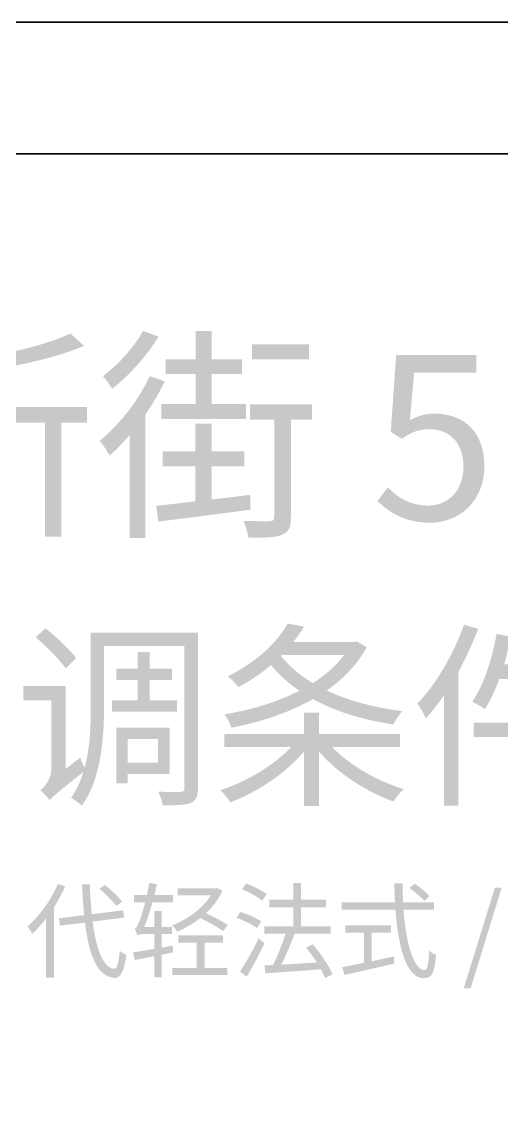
# Model space of a CAD drawing. Header units: millimetres. Extents: x -4600 to 229000, y -4300 to 19460.
# Drawn here: x 220022 to 221477, y 16114 to 19460 of the extents above; entities that cross this region are included whole.
import ezdxf

# ---------------------------------------------------------------- set-up
doc = ezdxf.new("R2010")
doc.units = ezdxf.units.MM
doc.header["$LTSCALE"] = 100
doc.layers.add('A-NOTE', color=7, linetype='Continuous', lineweight=18)
doc.layers.add('A-SHEET', color=7, linetype='Continuous', lineweight=35)

# ---------------------------------------------------------------- blocks, each defined once
blk = doc.blocks.new('A06_SHEET')
at = {"layer": 'A-NOTE'}
h = blk.add_hatch(color=256, dxfattribs=at)
edge = h.paths.add_edge_path()
edge.add_spline(control_points=[(20168.6, 18515.5), (20124.3, 18493), (20047.9, 18471.1), (19976.9, 18456.1)], knot_values=[0, 0, 0, 0, 1, 1, 1, 1], degree=3, periodic=0)
edge.add_line((19976.9, 18456.1), (19940.1, 18467.1))
edge.add_line((19940.1, 18467.1), (19940.1, 18228.3))
edge.add_spline(control_points=[(19940.1, 18228.3), (19940.1, 18132.1), (19931.2, 18014.1), (19843.9, 17927.5)], knot_values=[0, 0, 0, 0, 1, 1, 1, 1], degree=3, periodic=0)
edge.add_spline(control_points=[(19843.9, 17927.5), (19855.5, 17920.7), (19873.9, 17903.6), (19880.8, 17892.7)], knot_values=[0, 0, 0, 0, 1, 1, 1, 1], degree=3, periodic=0)
edge.add_spline(control_points=[(19880.8, 17892.7), (19976.3, 17987.5), (19989.2, 18125.3), (19989.2, 18227.6)], knot_values=[0, 0, 0, 0, 1, 1, 1, 1], degree=3, periodic=0)
edge.add_line((19989.2, 18227.6), (19989.2, 18244.7))
edge.add_line((19989.2, 18244.7), (20092.2, 18244.7))
edge.add_line((20092.2, 18244.7), (20092.2, 17898.8))
edge.add_line((20092.2, 17898.8), (20141.3, 17898.8))
edge.add_line((20141.3, 17898.8), (20141.3, 18244.7))
edge.add_line((20141.3, 18244.7), (20219.1, 18244.7))
edge.add_line((20219.1, 18244.7), (20219.1, 18292.4))
edge.add_line((20219.1, 18292.4), (19989.2, 18292.4))
edge.add_line((19989.2, 18292.4), (19989.2, 18415.2))
edge.add_spline(control_points=[(19989.2, 18415.2), (20065.6, 18430.2), (20151.6, 18451.4), (20210.2, 18478)], knot_values=[0, 0, 0, 0, 1, 1, 1, 1], degree=3, periodic=0)
edge.add_line((20210.2, 18478), (20168.6, 18515.5))
h = blk.add_hatch(color=256, dxfattribs=at)
edge = h.paths.add_edge_path()
edge.add_spline(control_points=[(20388.9, 18523), (20364.4, 18476.6), (20313.9, 18420), (20267.5, 18385.9)], knot_values=[0, 0, 0, 0, 1, 1, 1, 1], degree=3, periodic=0)
edge.add_spline(control_points=[(20267.5, 18385.9), (20275.7, 18376.3), (20289.4, 18357.9), (20295.5, 18347.7)], knot_values=[0, 0, 0, 0, 1, 1, 1, 1], degree=3, periodic=0)
edge.add_spline(control_points=[(20295.5, 18347.7), (20347.3, 18387.2), (20402.6, 18450), (20436, 18505.9)], knot_values=[0, 0, 0, 0, 1, 1, 1, 1], degree=3, periodic=0)
edge.add_line((20436, 18505.9), (20388.9, 18523))
for points in [[(20548.6, 18523), (20548.6, 18437), (20457.8, 18437), (20457.8, 18392.7), (20548.6, 18392.7), (20548.6, 18301.3), (20444.2, 18301.3), (20444.2, 18255.6), (20701.4, 18255.6), (20701.4, 18301.3), (20597, 18301.3), (20597, 18392.7), (20689.1, 18392.7), (20689.1, 18437), (20597, 18437), (20597, 18523), (20548.6, 18523)], [(20719.8, 18482.7), (20719.8, 18437), (20891.7, 18437), (20891.7, 18482.7), (20719.8, 18482.7)], [(21361.3, 16528.8), (21382.3, 16528.8), (21476.2, 16834.1), (21455.5, 16834.1), (21361.3, 16528.8)], [(20495.9, 16689.2), (20495.9, 16667.5), (20552.1, 16667.5), (20552.1, 16590.6), (20478, 16590.6), (20478, 16568.7), (20645, 16568.7), (20645, 16590.6), (20575.6, 16590.6), (20575.6, 16667.5), (20631.5, 16667.5), (20631.5, 16689.2), (20495.9, 16689.2)]]:
    blk.add_hatch(color=256, dxfattribs=at).paths.add_polyline_path(points)
h = blk.add_hatch(color=256, dxfattribs=at)
edge = h.paths.add_edge_path()
edge.add_spline(control_points=[(21260, 17941.1), (21343.9, 17941.1), (21423.7, 18003.2), (21423.7, 18112.3), (21423.7, 18222.9), (21355.5, 18272), (21273, 18272), (21243, 18272), (21220.5, 18264.5), (21198, 18252.2)], knot_values=[0, 0, 0, 0, 1, 1, 1, 2, 2, 2, 3, 3, 3, 3], degree=3, periodic=0)
edge.add_line((21198, 18252.2), (21210.9, 18396.8))
edge.add_line((21210.9, 18396.8), (21399.2, 18396.8))
edge.add_line((21399.2, 18396.8), (21399.2, 18450))
edge.add_line((21399.2, 18450), (21156.3, 18450))
edge.add_line((21156.3, 18450), (21140, 18216.7))
edge.add_line((21140, 18216.7), (21173.4, 18195.6))
edge.add_spline(control_points=[(21173.4, 18195.6), (21202, 18214.7), (21223.2, 18224.9), (21256.6, 18224.9), (21319.4, 18224.9), (21360.3, 18182.6), (21360.3, 18111), (21360.3, 18038), (21313.2, 17993), (21253.9, 17993), (21195.9, 17993), (21159.1, 18019.6), (21131.1, 18048.2)], knot_values=[0, 0, 0, 0, 1, 1, 1, 2, 2, 2, 3, 3, 3, 4, 4, 4, 4], degree=3, periodic=0)
edge.add_line((21131.1, 18048.2), (21099.7, 18007.3))
edge.add_spline(control_points=[(21099.7, 18007.3), (21133.8, 17973.9), (21181.6, 17941.1), (21260, 17941.1)], knot_values=[0, 0, 0, 0, 1, 1, 1, 1], degree=3, periodic=0)
h = blk.add_hatch(color=256, dxfattribs=at)
edge = h.paths.add_edge_path()
edge.add_spline(control_points=[(20409.4, 18385.9), (20374.6, 18310.2), (20316.6, 18237.9), (20257.3, 18189.4)], knot_values=[0, 0, 0, 0, 1, 1, 1, 1], degree=3, periodic=0)
edge.add_spline(control_points=[(20257.3, 18189.4), (20267.5, 18179.2), (20281.9, 18155.3), (20288, 18145.1)], knot_values=[0, 0, 0, 0, 1, 1, 1, 1], degree=3, periodic=0)
edge.add_spline(control_points=[(20288, 18145.1), (20308.5, 18162.8), (20328.9, 18184), (20348.7, 18207.2)], knot_values=[0, 0, 0, 0, 1, 1, 1, 1], degree=3, periodic=0)
edge.add_line((20348.7, 18207.2), (20348.7, 17894.7))
edge.add_line((20348.7, 17894.7), (20395.8, 17894.7))
edge.add_line((20395.8, 17894.7), (20395.8, 18268.6))
edge.add_spline(control_points=[(20395.8, 18268.6), (20418.3, 18301.3), (20438.7, 18336.1), (20455.1, 18370.2)], knot_values=[0, 0, 0, 0, 1, 1, 1, 1], degree=3, periodic=0)
edge.add_line((20455.1, 18370.2), (20409.4, 18385.9))
h = blk.add_hatch(color=256, dxfattribs=at)
edge = h.paths.add_edge_path()
edge.add_line((20713.6, 18299.9), (20713.6, 18253.5))
edge.add_line((20713.6, 18253.5), (20786.6, 18253.5))
edge.add_line((20786.6, 18253.5), (20786.6, 17958.2))
edge.add_spline(control_points=[(20786.6, 17958.2), (20786.6, 17949.3), (20783.9, 17946.6), (20773.7, 17945.9), (20763.4, 17945.2), (20731.4, 17945.9), (20693.2, 17946.6)], knot_values=[0, 0, 0, 0, 1, 1, 1, 2, 2, 2, 2], degree=3, periodic=0)
edge.add_spline(control_points=[(20693.2, 17946.6), (20700, 17931.6), (20706.8, 17909.8), (20708.9, 17895.4)], knot_values=[0, 0, 0, 0, 1, 1, 1, 1], degree=3, periodic=0)
edge.add_spline(control_points=[(20708.9, 17895.4), (20758, 17895.4), (20791.4, 17896.1), (20811.2, 17905)], knot_values=[0, 0, 0, 0, 1, 1, 1, 1], degree=3, periodic=0)
edge.add_spline(control_points=[(20811.2, 17905), (20831.7, 17913.2), (20837.1, 17928.2), (20837.1, 17958.2)], knot_values=[0, 0, 0, 0, 1, 1, 1, 1], degree=3, periodic=0)
edge.add_line((20837.1, 17958.2), (20837.1, 18253.5))
edge.add_line((20837.1, 18253.5), (20901.2, 18253.5))
edge.add_line((20901.2, 18253.5), (20901.2, 18299.9))
edge.add_line((20901.2, 18299.9), (20713.6, 18299.9))
h = blk.add_hatch(color=256, dxfattribs=at)
edge = h.paths.add_edge_path()
edge.add_line((20429.2, 17992.3), (20435.3, 17944.5))
edge.add_spline(control_points=[(20435.3, 17944.5), (20510.4, 17954.1), (20614.7, 17967.1), (20715, 17980.7)], knot_values=[0, 0, 0, 0, 1, 1, 1, 1], degree=3, periodic=0)
edge.add_line((20715, 17980.7), (20713.6, 18025.7))
edge.add_line((20713.6, 18025.7), (20597, 18011.4))
edge.add_line((20597, 18011.4), (20597, 18112.3))
edge.add_line((20597, 18112.3), (20696.6, 18112.3))
edge.add_line((20696.6, 18112.3), (20696.6, 18157.4))
edge.add_line((20696.6, 18157.4), (20597, 18157.4))
edge.add_line((20597, 18157.4), (20597, 18241.3))
edge.add_line((20597, 18241.3), (20547.9, 18241.3))
edge.add_line((20547.9, 18241.3), (20547.9, 18157.4))
edge.add_line((20547.9, 18157.4), (20448.3, 18157.4))
edge.add_line((20448.3, 18157.4), (20448.3, 18112.3))
edge.add_line((20448.3, 18112.3), (20547.9, 18112.3))
edge.add_line((20547.9, 18112.3), (20547.9, 18005.9))
edge.add_line((20547.9, 18005.9), (20429.2, 17992.3))
h = blk.add_hatch(color=256, dxfattribs=at)
edge = h.paths.add_edge_path()
edge.add_spline(control_points=[(20828, 17635.4), (20796.8, 17580.8), (20735, 17518.4), (20645.5, 17475.2)], knot_values=[0, 0, 0, 0, 1, 1, 1, 1], degree=3, periodic=0)
edge.add_spline(control_points=[(20645.5, 17475.2), (20655.7, 17468.6), (20670.1, 17452.9), (20677.9, 17442.1)], knot_values=[0, 0, 0, 0, 1, 1, 1, 1], degree=3, periodic=0)
edge.add_spline(control_points=[(20677.9, 17442.1), (20715.7, 17462.6), (20748.8, 17484.8), (20777, 17509.4)], knot_values=[0, 0, 0, 0, 1, 1, 1, 1], degree=3, periodic=0)
edge.add_spline(control_points=[(20777, 17509.4), (20801, 17480), (20829.8, 17454.1), (20862.8, 17431.3)], knot_values=[0, 0, 0, 0, 1, 1, 1, 1], degree=3, periodic=0)
edge.add_spline(control_points=[(20862.8, 17431.3), (20793.8, 17395.9), (20713.3, 17372.5), (20635.9, 17359.9)], knot_values=[0, 0, 0, 0, 1, 1, 1, 1], degree=3, periodic=0)
edge.add_spline(control_points=[(20635.9, 17359.9), (20643.7, 17349.7), (20653.9, 17331.1), (20656.9, 17319.1)], knot_values=[0, 0, 0, 0, 1, 1, 1, 1], degree=3, periodic=0)
edge.add_spline(control_points=[(20656.9, 17319.1), (20742.2, 17335.9), (20829.8, 17363.5), (20904.2, 17406.1)], knot_values=[0, 0, 0, 0, 1, 1, 1, 1], degree=3, periodic=0)
edge.add_spline(control_points=[(20904.2, 17406.1), (20973.9, 17367.7), (21056.7, 17342.5), (21147.9, 17329.3)], knot_values=[0, 0, 0, 0, 1, 1, 1, 1], degree=3, periodic=0)
edge.add_spline(control_points=[(21147.9, 17329.3), (21153.9, 17341.3), (21165.9, 17359.9), (21175, 17369.5)], knot_values=[0, 0, 0, 0, 1, 1, 1, 1], degree=3, periodic=0)
edge.add_spline(control_points=[(21175, 17369.5), (21089.7, 17380.3), (21011.7, 17401.3), (20945.6, 17431.9)], knot_values=[0, 0, 0, 0, 1, 1, 1, 1], degree=3, periodic=0)
edge.add_spline(control_points=[(20945.6, 17431.9), (20996.1, 17467.4), (21038.7, 17510.6), (21066.9, 17563.4)], knot_values=[0, 0, 0, 0, 1, 1, 1, 1], degree=3, periodic=0)
edge.add_line((21066.9, 17563.4), (21036.9, 17581.4))
edge.add_line((21036.9, 17581.4), (21028.5, 17579))
edge.add_line((21028.5, 17579), (20844.2, 17579))
edge.add_spline(control_points=[(20844.2, 17579), (20856.8, 17594.6), (20867.6, 17610.2), (20877.2, 17625.8)], knot_values=[0, 0, 0, 0, 1, 1, 1, 1], degree=3, periodic=0)
edge.add_line((20877.2, 17625.8), (20828, 17635.4))
edge = h.paths.add_edge_path(flags=0)
edge.add_spline(control_points=[(20999.1, 17540), (20974.5, 17507.6), (20942, 17478.8), (20903.6, 17454.7)], knot_values=[0, 0, 0, 0, 1, 1, 1, 1], degree=3, periodic=0)
edge.add_spline(control_points=[(20903.6, 17454.7), (20864.6, 17478.2), (20832.2, 17505.8), (20807, 17537.6)], knot_values=[0, 0, 0, 0, 1, 1, 1, 1], degree=3, periodic=0)
edge.add_line((20807, 17537.6), (20810, 17540))
edge.add_line((20810, 17540), (20999.1, 17540))
h = blk.add_hatch(color=256, dxfattribs=at)
edge = h.paths.add_edge_path()
edge.add_line((20026.6, 17445.7), (20026.6, 17402.5))
edge.add_line((20026.6, 17402.5), (20111.3, 17402.5))
edge.add_line((20111.3, 17402.5), (20111.3, 17194.2))
edge.add_spline(control_points=[(20111.3, 17194.2), (20111.3, 17162.4), (20089.7, 17139), (20077.7, 17129.4)], knot_values=[0, 0, 0, 0, 1, 1, 1, 1], degree=3, periodic=0)
edge.add_spline(control_points=[(20077.7, 17129.4), (20086.1, 17122.8), (20100.5, 17107.8), (20105.9, 17098.8)], knot_values=[0, 0, 0, 0, 1, 1, 1, 1], degree=3, periodic=0)
edge.add_spline(control_points=[(20105.9, 17098.8), (20113.7, 17109), (20128.1, 17121), (20207.9, 17184.6)], knot_values=[0, 0, 0, 0, 1, 1, 1, 1], degree=3, periodic=0)
edge.add_spline(control_points=[(20207.9, 17184.6), (20199.5, 17156.4), (20187.5, 17130), (20170.7, 17106.6)], knot_values=[0, 0, 0, 0, 1, 1, 1, 1], degree=3, periodic=0)
edge.add_spline(control_points=[(20170.7, 17106.6), (20179.7, 17101.8), (20197.1, 17089.2), (20203.7, 17082.6)], knot_values=[0, 0, 0, 0, 1, 1, 1, 1], degree=3, periodic=0)
edge.add_spline(control_points=[(20203.7, 17082.6), (20262.5, 17164.2), (20270.9, 17290.9), (20270.9, 17383.3)], knot_values=[0, 0, 0, 0, 1, 1, 1, 1], degree=3, periodic=0)
edge.add_line((20270.9, 17383.3), (20270.9, 17567))
edge.add_line((20270.9, 17567), (20514.7, 17567))
edge.add_line((20514.7, 17567), (20514.7, 17136.6))
edge.add_spline(control_points=[(20514.7, 17136.6), (20514.7, 17127.6), (20511.7, 17124.6), (20502.6, 17124.6)], knot_values=[0, 0, 0, 0, 1, 1, 1, 1], degree=3, periodic=0)
edge.add_spline(control_points=[(20502.6, 17124.6), (20494.2, 17124), (20466, 17124), (20434.8, 17125.2)], knot_values=[0, 0, 0, 0, 1, 1, 1, 1], degree=3, periodic=0)
edge.add_spline(control_points=[(20434.8, 17125.2), (20440.8, 17113.8), (20447.4, 17095.2), (20449.2, 17083.8)], knot_values=[0, 0, 0, 0, 1, 1, 1, 1], degree=3, periodic=0)
edge.add_spline(control_points=[(20449.2, 17083.8), (20491.8, 17083.8), (20517.7, 17084.4), (20533.9, 17091)], knot_values=[0, 0, 0, 0, 1, 1, 1, 1], degree=3, periodic=0)
edge.add_spline(control_points=[(20533.9, 17091), (20550.1, 17098.8), (20555.5, 17112), (20555.5, 17136)], knot_values=[0, 0, 0, 0, 1, 1, 1, 1], degree=3, periodic=0)
edge.add_line((20555.5, 17136), (20555.5, 17607.2))
edge.add_line((20555.5, 17607.2), (20230.7, 17607.2))
edge.add_line((20230.7, 17607.2), (20230.7, 17383.3))
edge.add_spline(control_points=[(20230.7, 17383.3), (20230.7, 17326.3), (20228.9, 17259.7), (20212.1, 17197.8)], knot_values=[0, 0, 0, 0, 1, 1, 1, 1], degree=3, periodic=0)
edge.add_spline(control_points=[(20212.1, 17197.8), (20207.3, 17206.8), (20201.9, 17219.4), (20198.9, 17228.4)], knot_values=[0, 0, 0, 0, 1, 1, 1, 1], degree=3, periodic=0)
edge.add_line((20198.9, 17228.4), (20155.1, 17194.8))
edge.add_line((20155.1, 17194.8), (20155.1, 17445.7))
edge.add_line((20155.1, 17445.7), (20026.6, 17445.7))
h.paths.add_polyline_path([(20373, 17549), (20373, 17498.6), (20308.2, 17498.6), (20308.2, 17463.8), (20373, 17463.8), (20373, 17402.5), (20295, 17402.5), (20295, 17368.3), (20491.8, 17368.3), (20491.8, 17402.5), (20409.6, 17402.5), (20409.6, 17463.8), (20476.8, 17463.8), (20476.8, 17498.6), (20409.6, 17498.6), (20409.6, 17549), (20373, 17549)], flags=0)
h.paths.add_polyline_path([(20308.2, 17319.1), (20308.2, 17151), (20343, 17151), (20343, 17178.6), (20469.6, 17178.6), (20469.6, 17319.1), (20308.2, 17319.1)], flags=0)
h.paths.add_polyline_path([(20343, 17285.5), (20434.8, 17285.5), (20434.8, 17212.8), (20343, 17212.8), (20343, 17285.5)], flags=0)
edge = h.paths.add_edge_path(flags=0)
edge.add_spline(control_points=[(20063.8, 17593.4), (20096.3, 17565.8), (20136.5, 17525.6), (20154.5, 17499.2)], knot_values=[0, 0, 0, 0, 1, 1, 1, 1], degree=3, periodic=0)
edge.add_line((20154.5, 17499.2), (20186.3, 17531))
edge.add_spline(control_points=[(20186.3, 17531), (20167.1, 17556.2), (20126.3, 17594.6), (20093.3, 17621)], knot_values=[0, 0, 0, 0, 1, 1, 1, 1], degree=3, periodic=0)
edge.add_line((20093.3, 17621), (20063.8, 17593.4))
h = blk.add_hatch(color=256, dxfattribs=at)
edge = h.paths.add_edge_path()
edge.add_spline(control_points=[(21362.2, 17631.8), (21329.8, 17541.2), (21277, 17451.1), (21220.6, 17392.3)], knot_values=[0, 0, 0, 0, 1, 1, 1, 1], degree=3, periodic=0)
edge.add_spline(control_points=[(21220.6, 17392.3), (21228.4, 17382.1), (21241.6, 17358.7), (21246.4, 17347.9)], knot_values=[0, 0, 0, 0, 1, 1, 1, 1], degree=3, periodic=0)
edge.add_spline(control_points=[(21246.4, 17347.9), (21265.6, 17368.3), (21283.6, 17392.3), (21301.6, 17418.1)], knot_values=[0, 0, 0, 0, 1, 1, 1, 1], degree=3, periodic=0)
edge.add_line((21301.6, 17418.1), (21301.6, 17083.2))
edge.add_line((21301.6, 17083.2), (21344.8, 17083.2))
edge.add_line((21344.8, 17083.2), (21344.8, 17488.4))
edge.add_spline(control_points=[(21344.8, 17488.4), (21367.6, 17530.4), (21388, 17574.8), (21404.9, 17619.2)], knot_values=[0, 0, 0, 0, 1, 1, 1, 1], degree=3, periodic=0)
edge.add_line((21404.9, 17619.2), (21362.2, 17631.8))
h = blk.add_hatch(color=256, dxfattribs=at)
edge = h.paths.add_edge_path()
edge.add_line((21391.7, 17334.7), (21391.7, 17290.9))
edge.add_line((21391.7, 17290.9), (21563.9, 17290.9))
edge.add_line((21563.9, 17290.9), (21563.9, 17082))
edge.add_line((21563.9, 17082), (21608.9, 17082))
edge.add_line((21608.9, 17082), (21608.9, 17290.9))
edge.add_line((21608.9, 17290.9), (21773.4, 17290.9))
edge.add_line((21773.4, 17290.9), (21773.4, 17334.7))
edge.add_line((21773.4, 17334.7), (21608.9, 17334.7))
edge.add_line((21608.9, 17334.7), (21608.9, 17467.4))
edge.add_line((21608.9, 17467.4), (21747, 17467.4))
edge.add_line((21747, 17467.4), (21747, 17511.2))
edge.add_line((21747, 17511.2), (21608.9, 17511.2))
edge.add_line((21608.9, 17511.2), (21608.9, 17627))
edge.add_line((21608.9, 17627), (21563.9, 17627))
edge.add_line((21563.9, 17627), (21563.9, 17511.2))
edge.add_line((21563.9, 17511.2), (21483.5, 17511.2))
edge.add_spline(control_points=[(21483.5, 17511.2), (21491.3, 17538.2), (21497.9, 17567), (21503.9, 17595.2)], knot_values=[0, 0, 0, 0, 1, 1, 1, 1], degree=3, periodic=0)
edge.add_line((21503.9, 17595.2), (21460.7, 17604.2))
edge.add_spline(control_points=[(21460.7, 17604.2), (21446.9, 17525.6), (21421.7, 17448.1), (21386.8, 17398.3)], knot_values=[0, 0, 0, 0, 1, 1, 1, 1], degree=3, periodic=0)
edge.add_spline(control_points=[(21386.8, 17398.3), (21397.7, 17392.9), (21416.9, 17382.1), (21425.3, 17375.5)], knot_values=[0, 0, 0, 0, 1, 1, 1, 1], degree=3, periodic=0)
edge.add_spline(control_points=[(21425.3, 17375.5), (21441.5, 17400.7), (21456.5, 17432.5), (21469.1, 17467.4)], knot_values=[0, 0, 0, 0, 1, 1, 1, 1], degree=3, periodic=0)
edge.add_line((21469.1, 17467.4), (21563.9, 17467.4))
edge.add_line((21563.9, 17467.4), (21563.9, 17334.7))
edge.add_line((21563.9, 17334.7), (21391.7, 17334.7))
h = blk.add_hatch(color=256, dxfattribs=at)
edge = h.paths.add_edge_path()
edge.add_line((20877.2, 17365.3), (20877.2, 17300.5))
edge.add_line((20877.2, 17300.5), (20635.3, 17300.5))
edge.add_line((20635.3, 17300.5), (20635.3, 17260.3))
edge.add_line((20635.3, 17260.3), (20837.6, 17260.3))
edge.add_spline(control_points=[(20837.6, 17260.3), (20784.8, 17203.8), (20700.1, 17154), (20623.3, 17130)], knot_values=[0, 0, 0, 0, 1, 1, 1, 1], degree=3, periodic=0)
edge.add_spline(control_points=[(20623.3, 17130), (20633.5, 17120.4), (20646.7, 17103.6), (20653.3, 17092.8)], knot_values=[0, 0, 0, 0, 1, 1, 1, 1], degree=3, periodic=0)
edge.add_spline(control_points=[(20653.3, 17092.8), (20733.2, 17122.8), (20821.4, 17180.4), (20877.2, 17247.1)], knot_values=[0, 0, 0, 0, 1, 1, 1, 1], degree=3, periodic=0)
edge.add_line((20877.2, 17247.1), (20877.2, 17082))
edge.add_line((20877.2, 17082), (20922.8, 17082))
edge.add_line((20922.8, 17082), (20922.8, 17246.5))
edge.add_spline(control_points=[(20922.8, 17246.5), (20979.3, 17181), (21066.9, 17124), (21148.5, 17095.2)], knot_values=[0, 0, 0, 0, 1, 1, 1, 1], degree=3, periodic=0)
edge.add_spline(control_points=[(21148.5, 17095.2), (21155.7, 17106.6), (21168.9, 17124), (21179.2, 17133)], knot_values=[0, 0, 0, 0, 1, 1, 1, 1], degree=3, periodic=0)
edge.add_spline(control_points=[(21179.2, 17133), (21099.9, 17157), (21015.9, 17204.4), (20963.1, 17260.3)], knot_values=[0, 0, 0, 0, 1, 1, 1, 1], degree=3, periodic=0)
edge.add_line((20963.1, 17260.3), (21168.3, 17260.3))
edge.add_line((21168.3, 17260.3), (21168.3, 17300.5))
edge.add_line((21168.3, 17300.5), (20922.8, 17300.5))
edge.add_line((20922.8, 17300.5), (20922.8, 17365.3))
edge.add_line((20922.8, 17365.3), (20877.2, 17365.3))
h = blk.add_hatch(color=256, dxfattribs=at)
edge = h.paths.add_edge_path()
edge.add_spline(control_points=[(20130.7, 16845.4), (20110, 16795.5), (20075.1, 16747.5), (20039.1, 16716.8)], knot_values=[0, 0, 0, 0, 1, 1, 1, 1], degree=3, periodic=0)
edge.add_spline(control_points=[(20039.1, 16716.8), (20043.1, 16711.5), (20050.4, 16699.5), (20052.9, 16694.2)], knot_values=[0, 0, 0, 0, 1, 1, 1, 1], degree=3, periodic=0)
edge.add_spline(control_points=[(20052.9, 16694.2), (20067.3, 16707.1), (20081.4, 16722.7), (20094.9, 16740)], knot_values=[0, 0, 0, 0, 1, 1, 1, 1], degree=3, periodic=0)
edge.add_line((20094.9, 16740), (20094.9, 16560.5))
edge.add_line((20094.9, 16560.5), (20119.1, 16560.5))
edge.add_line((20119.1, 16560.5), (20119.1, 16774.5))
edge.add_spline(control_points=[(20119.1, 16774.5), (20131.9, 16794.6), (20143.5, 16816.3), (20153, 16838.2)], knot_values=[0, 0, 0, 0, 1, 1, 1, 1], degree=3, periodic=0)
edge.add_line((20153, 16838.2), (20130.7, 16845.4))
h = blk.add_hatch(color=256, dxfattribs=at)
edge = h.paths.add_edge_path()
edge.add_spline(control_points=[(20204.4, 16844.2), (20205.7, 16810.9), (20207.9, 16779.5), (20210.7, 16750.7)], knot_values=[0, 0, 0, 0, 1, 1, 1, 1], degree=3, periodic=0)
edge.add_line((20210.7, 16750.7), (20134.1, 16740.9))
edge.add_line((20134.1, 16740.9), (20137.6, 16718.7))
edge.add_line((20137.6, 16718.7), (20213.2, 16728.1))
edge.add_spline(control_points=[(20213.2, 16728.1), (20225.1, 16629.6), (20250.2, 16564), (20302.3, 16560.2)], knot_values=[0, 0, 0, 0, 1, 1, 1, 1], degree=3, periodic=0)
edge.add_spline(control_points=[(20302.3, 16560.2), (20318.9, 16559.3), (20331.5, 16575.6), (20338.4, 16629.9)], knot_values=[0, 0, 0, 0, 1, 1, 1, 1], degree=3, periodic=0)
edge.add_spline(control_points=[(20338.4, 16629.9), (20333.7, 16632.1), (20323.3, 16637.7), (20318.6, 16642.4)], knot_values=[0, 0, 0, 0, 1, 1, 1, 1], degree=3, periodic=0)
edge.add_spline(control_points=[(20318.6, 16642.4), (20315.5, 16606), (20310.5, 16587.5), (20301.4, 16587.8)], knot_values=[0, 0, 0, 0, 1, 1, 1, 1], degree=3, periodic=0)
edge.add_spline(control_points=[(20301.4, 16587.8), (20267.8, 16591.3), (20247.1, 16647.8), (20236.4, 16731.2)], knot_values=[0, 0, 0, 0, 1, 1, 1, 1], degree=3, periodic=0)
edge.add_line((20236.4, 16731.2), (20332.1, 16743.1))
edge.add_line((20332.1, 16743.1), (20328.7, 16765.4))
edge.add_line((20328.7, 16765.4), (20233.9, 16753.5))
edge.add_spline(control_points=[(20233.9, 16753.5), (20230.8, 16781.4), (20228.9, 16812.2), (20228, 16844.2)], knot_values=[0, 0, 0, 0, 1, 1, 1, 1], degree=3, periodic=0)
edge.add_line((20228, 16844.2), (20204.4, 16844.2))
edge = h.paths.add_edge_path(flags=0)
edge.add_spline(control_points=[(20256.8, 16830.7), (20275.3, 16815), (20297.3, 16793), (20307.7, 16778.9)], knot_values=[0, 0, 0, 0, 1, 1, 1, 1], degree=3, periodic=0)
edge.add_line((20307.7, 16778.9), (20325.9, 16791.5))
edge.add_spline(control_points=[(20325.9, 16791.5), (20315.2, 16805.6), (20292.6, 16826.9), (20273.8, 16842)], knot_values=[0, 0, 0, 0, 1, 1, 1, 1], degree=3, periodic=0)
edge.add_line((20273.8, 16842), (20256.8, 16830.7))
h = blk.add_hatch(color=256, dxfattribs=at)
edge = h.paths.add_edge_path()
edge.add_spline(control_points=[(20371.7, 16689.2), (20374.2, 16691.7), (20383.9, 16693.6), (20394.6, 16693.6)], knot_values=[0, 0, 0, 0, 1, 1, 1, 1], degree=3, periodic=0)
edge.add_line((20394.6, 16693.6), (20423.1, 16693.6))
edge.add_line((20423.1, 16693.6), (20423.1, 16648.4))
edge.add_line((20423.1, 16648.4), (20358.8, 16637.4))
edge.add_line((20358.8, 16637.4), (20363.8, 16614.5))
edge.add_line((20363.8, 16614.5), (20423.1, 16626.1))
edge.add_line((20423.1, 16626.1), (20423.1, 16561.5))
edge.add_line((20423.1, 16561.5), (20445.1, 16561.5))
edge.add_line((20445.1, 16561.5), (20445.1, 16630.5))
edge.add_line((20445.1, 16630.5), (20480.2, 16637.7))
edge.add_line((20480.2, 16637.7), (20479, 16658.4))
edge.add_line((20479, 16658.4), (20445.1, 16652.1))
edge.add_line((20445.1, 16652.1), (20445.1, 16693.6))
edge.add_line((20445.1, 16693.6), (20476.8, 16693.6))
edge.add_line((20476.8, 16693.6), (20476.8, 16714.9))
edge.add_line((20476.8, 16714.9), (20445.1, 16714.9))
edge.add_line((20445.1, 16714.9), (20445.1, 16763.5))
edge.add_line((20445.1, 16763.5), (20423.1, 16763.5))
edge.add_line((20423.1, 16763.5), (20423.1, 16714.9))
edge.add_line((20423.1, 16714.9), (20392.7, 16714.9))
edge.add_spline(control_points=[(20392.7, 16714.9), (20401.5, 16736.6), (20410.3, 16762.3), (20417.8, 16789.3)], knot_values=[0, 0, 0, 0, 1, 1, 1, 1], degree=3, periodic=0)
edge.add_line((20417.8, 16789.3), (20479.6, 16789.3))
edge.add_line((20479.6, 16789.3), (20479.6, 16811.5))
edge.add_line((20479.6, 16811.5), (20423.4, 16811.5))
edge.add_spline(control_points=[(20423.4, 16811.5), (20426.3, 16822.2), (20428.5, 16833.2), (20430.7, 16843.9)], knot_values=[0, 0, 0, 0, 1, 1, 1, 1], degree=3, periodic=0)
edge.add_line((20430.7, 16843.9), (20407.7, 16848.6))
edge.add_spline(control_points=[(20407.7, 16848.6), (20406.2, 16836.3), (20403.7, 16823.8), (20400.8, 16811.5)], knot_values=[0, 0, 0, 0, 1, 1, 1, 1], degree=3, periodic=0)
edge.add_line((20400.8, 16811.5), (20361.6, 16811.5))
edge.add_line((20361.6, 16811.5), (20361.6, 16789.3))
edge.add_line((20361.6, 16789.3), (20395.5, 16789.3))
edge.add_spline(control_points=[(20395.5, 16789.3), (20389.2, 16763.9), (20382.3, 16743.1), (20379.2, 16735.3), (20373.9, 16721.5), (20369.8, 16711.5), (20364.4, 16709.9)], knot_values=[0, 0, 0, 0, 1, 1, 1, 2, 2, 2, 2], degree=3, periodic=0)
edge.add_spline(control_points=[(20364.4, 16709.9), (20367, 16704.2), (20370.4, 16693.6), (20371.7, 16689.2)], knot_values=[0, 0, 0, 0, 1, 1, 1, 1], degree=3, periodic=0)
h = blk.add_hatch(color=256, dxfattribs=at)
edge = h.paths.add_edge_path()
edge.add_line((20494.4, 16831.9), (20494.4, 16810.3))
edge.add_line((20494.4, 16810.3), (20594.8, 16810.3))
edge.add_spline(control_points=[(20594.8, 16810.3), (20569.3, 16770.4), (20522.3, 16736.9), (20477.7, 16719.6)], knot_values=[0, 0, 0, 0, 1, 1, 1, 1], degree=3, periodic=0)
edge.add_spline(control_points=[(20477.7, 16719.6), (20482.7, 16714.9), (20489.6, 16706.1), (20492.8, 16700.5)], knot_values=[0, 0, 0, 0, 1, 1, 1, 1], degree=3, periodic=0)
edge.add_spline(control_points=[(20492.8, 16700.5), (20516.6, 16710.8), (20540.8, 16724.6), (20562.8, 16741.9)], knot_values=[0, 0, 0, 0, 1, 1, 1, 1], degree=3, periodic=0)
edge.add_spline(control_points=[(20562.8, 16741.9), (20588.5, 16729.3), (20616.7, 16713.3), (20632.1, 16702)], knot_values=[0, 0, 0, 0, 1, 1, 1, 1], degree=3, periodic=0)
edge.add_line((20632.1, 16702), (20646.2, 16720.9))
edge.add_spline(control_points=[(20646.2, 16720.9), (20631.5, 16730.9), (20604.5, 16745), (20580, 16756.6)], knot_values=[0, 0, 0, 0, 1, 1, 1, 1], degree=3, periodic=0)
edge.add_spline(control_points=[(20580, 16756.6), (20600.7, 16776.1), (20618.3, 16798.7), (20629.9, 16824.7)], knot_values=[0, 0, 0, 0, 1, 1, 1, 1], degree=3, periodic=0)
edge.add_line((20629.9, 16824.7), (20613.6, 16832.9))
edge.add_line((20613.6, 16832.9), (20608.9, 16831.9))
edge.add_line((20608.9, 16831.9), (20494.4, 16831.9))
h = blk.add_hatch(color=256, dxfattribs=at)
edge = h.paths.add_edge_path()
edge.add_spline(control_points=[(20688.9, 16829.1), (20710.5, 16820.3), (20737.2, 16805.6), (20750.1, 16794.6)], knot_values=[0, 0, 0, 0, 1, 1, 1, 1], degree=3, periodic=0)
edge.add_line((20750.1, 16794.6), (20763.9, 16814.1))
edge.add_spline(control_points=[(20763.9, 16814.1), (20750.4, 16825), (20723.4, 16838.5), (20701.8, 16846.4)], knot_values=[0, 0, 0, 0, 1, 1, 1, 1], degree=3, periodic=0)
edge.add_line((20701.8, 16846.4), (20688.9, 16829.1))
h = blk.add_hatch(color=256, dxfattribs=at)
edge = h.paths.add_edge_path()
edge.add_spline(control_points=[(20883.1, 16651.8), (20894.4, 16638.3), (20906, 16622.7), (20916.1, 16607)], knot_values=[0, 0, 0, 0, 1, 1, 1, 1], degree=3, periodic=0)
edge.add_line((20916.1, 16607), (20808.4, 16600.7))
edge.add_spline(control_points=[(20808.4, 16600.7), (20822.3, 16628), (20837.3, 16663.8), (20848.6, 16694.2)], knot_values=[0, 0, 0, 0, 1, 1, 1, 1], degree=3, periodic=0)
edge.add_line((20848.6, 16694.2), (20958.1, 16694.2))
edge.add_line((20958.1, 16694.2), (20958.1, 16716.8))
edge.add_line((20958.1, 16716.8), (20868.4, 16716.8))
edge.add_line((20868.4, 16716.8), (20868.4, 16774.8))
edge.add_line((20868.4, 16774.8), (20943.4, 16774.8))
edge.add_line((20943.4, 16774.8), (20943.4, 16797.1))
edge.add_line((20943.4, 16797.1), (20868.4, 16797.1))
edge.add_line((20868.4, 16797.1), (20868.4, 16848.6))
edge.add_line((20868.4, 16848.6), (20844.5, 16848.6))
edge.add_line((20844.5, 16848.6), (20844.5, 16797.1))
edge.add_line((20844.5, 16797.1), (20772.4, 16797.1))
edge.add_line((20772.4, 16797.1), (20772.4, 16774.8))
edge.add_line((20772.4, 16774.8), (20844.5, 16774.8))
edge.add_line((20844.5, 16774.8), (20844.5, 16716.8))
edge.add_line((20844.5, 16716.8), (20756.7, 16716.8))
edge.add_line((20756.7, 16716.8), (20756.7, 16694.2))
edge.add_line((20756.7, 16694.2), (20821, 16694.2))
edge.add_spline(control_points=[(20821, 16694.2), (20811.6, 16664.1), (20796.5, 16626.1), (20783.3, 16599.4)], knot_values=[0, 0, 0, 0, 1, 1, 1, 1], degree=3, periodic=0)
edge.add_line((20783.3, 16599.4), (20757, 16598.2))
edge.add_line((20757, 16598.2), (20760.1, 16574.3))
edge.add_spline(control_points=[(20760.1, 16574.3), (20804.1, 16577.2), (20867.4, 16581.5), (20928.3, 16586.3)], knot_values=[0, 0, 0, 0, 1, 1, 1, 1], degree=3, periodic=0)
edge.add_spline(control_points=[(20928.3, 16586.3), (20934, 16576.5), (20938.3, 16567.1), (20941.5, 16559.3)], knot_values=[0, 0, 0, 0, 1, 1, 1, 1], degree=3, periodic=0)
edge.add_line((20941.5, 16559.3), (20963.5, 16571.5))
edge.add_spline(control_points=[(20963.5, 16571.5), (20953.1, 16596.9), (20927.1, 16634.6), (20903.5, 16662.5)], knot_values=[0, 0, 0, 0, 1, 1, 1, 1], degree=3, periodic=0)
edge.add_line((20903.5, 16662.5), (20883.1, 16651.8))
h = blk.add_hatch(color=256, dxfattribs=at)
edge = h.paths.add_edge_path()
edge.add_spline(control_points=[(21151.1, 16847.3), (21151.1, 16827.9), (21151.7, 16808.7), (21152.7, 16789.9)], knot_values=[0, 0, 0, 0, 1, 1, 1, 1], degree=3, periodic=0)
edge.add_line((21152.7, 16789.9), (20991.1, 16789.9))
edge.add_line((20991.1, 16789.9), (20991.1, 16767))
edge.add_line((20991.1, 16767), (21154.2, 16767))
edge.add_spline(control_points=[(21154.2, 16767), (21162.4, 16650.3), (21188.7, 16559.3), (21240.2, 16559.3), (21264.4, 16559.3), (21273.2, 16575.3), (21277.2, 16630.2)], knot_values=[0, 0, 0, 0, 1, 1, 1, 2, 2, 2, 2], degree=3, periodic=0)
edge.add_spline(control_points=[(21277.2, 16630.2), (21270.6, 16632.7), (21261.9, 16638), (21256.5, 16643.4)], knot_values=[0, 0, 0, 0, 1, 1, 1, 1], degree=3, periodic=0)
edge.add_spline(control_points=[(21256.5, 16643.4), (21254.3, 16601.3), (21250.9, 16583.7), (21242.1, 16583.7), (21211, 16583.7), (21186.5, 16660.6), (21178.7, 16767)], knot_values=[0, 0, 0, 0, 1, 1, 1, 2, 2, 2, 2], degree=3, periodic=0)
edge.add_line((21178.7, 16767), (21271, 16767))
edge.add_line((21271, 16767), (21271, 16789.9))
edge.add_line((21271, 16789.9), (21177.4, 16789.9))
edge.add_spline(control_points=[(21177.4, 16789.9), (21176.5, 16808.4), (21176.2, 16827.6), (21176.2, 16847.3)], knot_values=[0, 0, 0, 0, 1, 1, 1, 1], degree=3, periodic=0)
edge.add_line((21176.2, 16847.3), (21151.1, 16847.3))
edge = h.paths.add_edge_path(flags=0)
edge.add_line((20992.3, 16592.5), (20999.8, 16569.3))
edge.add_spline(control_points=[(20999.8, 16569.3), (21040, 16578.1), (21097.7, 16591.3), (21151.1, 16603.8)], knot_values=[0, 0, 0, 0, 1, 1, 1, 1], degree=3, periodic=0)
edge.add_line((21151.1, 16603.8), (21149.2, 16625.2))
edge.add_line((21149.2, 16625.2), (21082.1, 16610.7))
edge.add_line((21082.1, 16610.7), (21082.1, 16697.3))
edge.add_line((21082.1, 16697.3), (21140.7, 16697.3))
edge.add_line((21140.7, 16697.3), (21140.7, 16720.2))
edge.add_line((21140.7, 16720.2), (21002, 16720.2))
edge.add_line((21002, 16720.2), (21002, 16697.3))
edge.add_line((21002, 16697.3), (21058.5, 16697.3))
edge.add_line((21058.5, 16697.3), (21058.5, 16606))
edge.add_line((21058.5, 16606), (20992.3, 16592.5))
edge = h.paths.add_edge_path(flags=0)
edge.add_spline(control_points=[(21196.3, 16833.2), (21212.6, 16821.9), (21232, 16805), (21241.5, 16793.7)], knot_values=[0, 0, 0, 0, 1, 1, 1, 1], degree=3, periodic=0)
edge.add_line((21241.5, 16793.7), (21257.8, 16808.4))
edge.add_spline(control_points=[(21257.8, 16808.4), (21248.4, 16819.4), (21228.3, 16835.4), (21212.3, 16846.4)], knot_values=[0, 0, 0, 0, 1, 1, 1, 1], degree=3, periodic=0)
edge.add_line((21212.3, 16846.4), (21196.3, 16833.2))
h = blk.add_hatch(color=256, dxfattribs=at)
edge = h.paths.add_edge_path()
edge.add_spline(control_points=[(20672.3, 16742.5), (20693.9, 16735), (20720.9, 16721.5), (20734.4, 16711.5)], knot_values=[0, 0, 0, 0, 1, 1, 1, 1], degree=3, periodic=0)
edge.add_line((20734.4, 16711.5), (20747.3, 16731.5))
edge.add_spline(control_points=[(20747.3, 16731.5), (20733.1, 16741.6), (20705.8, 16753.8), (20684.2, 16760.4)], knot_values=[0, 0, 0, 0, 1, 1, 1, 1], degree=3, periodic=0)
edge.add_line((20684.2, 16760.4), (20672.3, 16742.5))
h = blk.add_hatch(color=256, dxfattribs=at)
edge = h.paths.add_edge_path()
edge.add_line((20682.9, 16579.4), (20703.3, 16563.7))
edge.add_spline(control_points=[(20703.3, 16563.7), (20720.9, 16593.2), (20741.6, 16632.1), (20757.3, 16665.3)], knot_values=[0, 0, 0, 0, 1, 1, 1, 1], degree=3, periodic=0)
edge.add_line((20757.3, 16665.3), (20739.7, 16680.4))
edge.add_spline(control_points=[(20739.7, 16680.4), (20722.8, 16644.9), (20699.2, 16603.5), (20682.9, 16579.4)], knot_values=[0, 0, 0, 0, 1, 1, 1, 1], degree=3, periodic=0)
at = {"layer": 'A-SHEET'}
for points in [[(-4600, -4300), (29000, -4300), (29000, 19460), (-4600, 19460)], [(-4200, -3900), (28600, -3900), (28600, 19060), (-4200, 19060)]]:
    blk.add_lwpolyline(points, close=True, dxfattribs=at)

msp = doc.modelspace()

# ---------------------------------------------------------------- block references
msp.add_blockref('A06_SHEET', (200000, 0))

doc.saveas('drawing.dxf')
